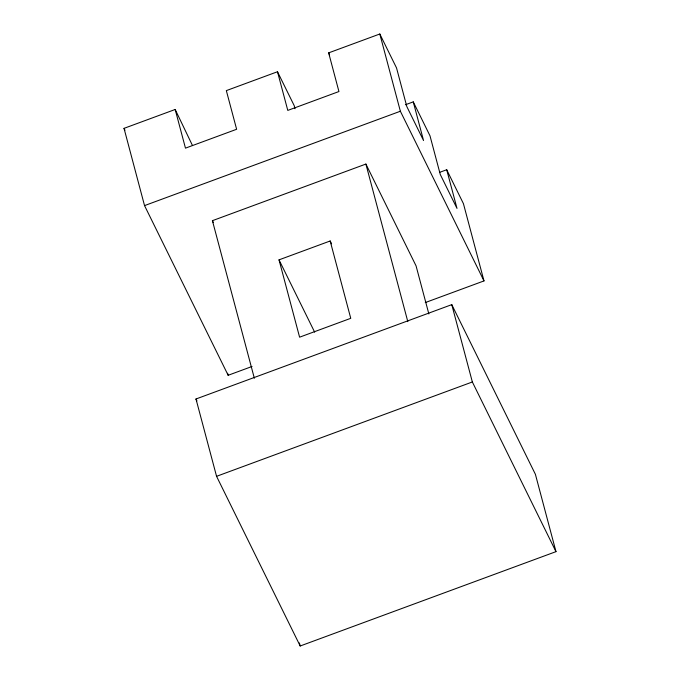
<?xml version="1.0" encoding="UTF-8"?>
<svg xmlns="http://www.w3.org/2000/svg" width="680" height="680" viewBox="0 0 680 680"><rect width="100%" height="100%" fill="white"/><g stroke="black" fill="none" stroke-linecap="round" stroke-linejoin="round"><path stroke-width="1.02" d="M252.05 366.469L228.157 375.284L144.534 205.606L124.023 128.35L175.177 109.48L192.448 145.452M295.035 108.732L294.219 105.672L277.491 71.74L226.338 90.61L236.623 129.276L185.47 148.147L175.177 109.48M277.491 71.74L287.784 110.406L338.938 91.536L328.652 52.87L379.814 34L396.534 67.932L406.827 106.599L423.546 140.539L413.262 101.872L405.39 104.771M144.534 205.606L400.367 111.24L483.99 280.916L425.255 302.583M254.346 378.241L212.415 220.677L365.891 164.058L416.067 265.872L428.859 313.956M439.824 172.278L446.709 169.745L463.437 203.677L483.99 280.916M330.174 240.983L350.752 318.317L299.6 337.186L279.021 259.853L330.174 240.983L331.585 243.839M195.984 398.99L451.775 304.64L535.406 474.317L555.976 551.65L300.186 646L216.563 476.323L195.984 398.99L196.919 400.885M216.563 476.323L472.353 381.973L555.976 551.65M413.262 101.872L429.99 135.805L440.274 174.471L457.002 208.411L446.709 169.745M328.652 52.87L329.579 54.757M279.021 259.853L314.661 332.171M212.415 220.677L213.35 222.573M124.023 128.35L124.95 130.237M379.814 34L400.367 111.24M451.775 304.64L472.353 381.973M365.891 164.058L407.813 321.631M227.621 373.252L228.157 375.284M299.378 642.948L300.186 646"/></g></svg>
